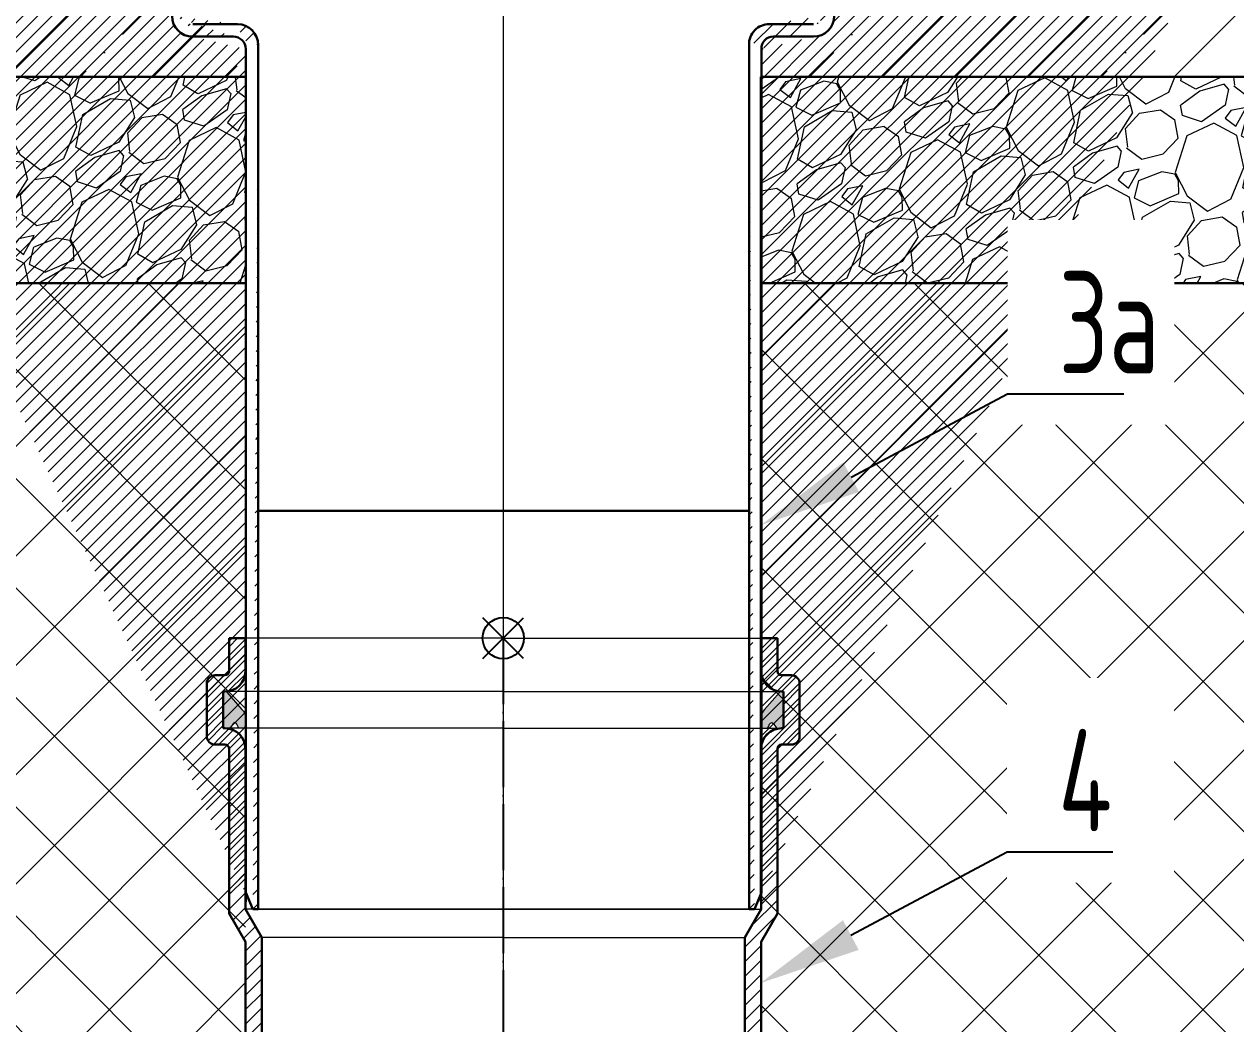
# Model space of a CAD drawing. Header units: millimetres. Extents: x -360149 to 682031, y -35655 to 209517.
# Drawn here: x 596919 to 597358.5, y 115714.8 to 116077.3 of the extents above; entities that cross this region are included whole.
import ezdxf
from ezdxf import colors
from ezdxf.entities.mleader import LeaderData, LeaderLine
from ezdxf.math import Vec2, Vec3

# ---------------------------------------------------------------- set-up
doc = ezdxf.new("R2010")
doc.units = ezdxf.units.MM
doc.header["$MEASUREMENT"] = 0
doc.linetypes.add('ACAD_ISO04W100', pattern=[30, 24, -3, 0, -3])
doc.linetypes.add('CENTER', pattern=[2, 1.25, -0.25, 0.25, -0.25])
doc.layers.get('0').update_dxf_attribs({"color": 250, "lineweight": 9})
for name, color, linetype, lineweight in [('АР_Выноски АПР', 7, 'Continuous', 5), ('АР_Оси', 195, 'Continuous', 9), ('вспомогательный', 140, 'Continuous', 20), ('Маркер', 40, 'Continuous', 25), ('маскировка', 93, 'Continuous', 25), ('Основной', 7, 'Continuous', 30), ('Резинки', 7, 'Continuous', 20), ('Штриховка', 7, 'Continuous', 5)]:
    doc.layers.add(name, color=color, linetype=linetype, lineweight=lineweight)
doc.styles.add('ISOCPEUR', font='isocpeur.ttf', dxfattribs={"width": 0.7})
pattern_1 = [(45, (584567.133866773, 115732.8316865079), (-2.645192017280208, 2.645192017280208), [])]
pattern_2 = [(45, (585125.7936323339, 112506.0227637521), (-19.83894012960156, 19.83894012960156), []), (135, (585125.7936323339, 112506.0227637521), (-19.83894012960156, -19.83894012960155), [])]
pattern_3 = [(45, (585130.7069724881, 113058.1064787471), (-26.45192017280208, 26.45192017280208), []), (45, (585157.1588916653, 113058.1064787471), (-26.45192017280208, 26.45192017280208), [46.76083032398397, -9.352166064796796, 0, -9.352166064796796])]
pattern_4 = [(258.0127875040001, (585129.0713998277, 113348.7267741226), (-109.0030072733427, -529.4476070011698), [6.039374465728773, -597.8991515898373]), (214.969740728, (585127.8170583261, 113342.8190838012), (444.0694928539126, 308.2186069502672), [10.36375620022803, -1026.011538871315]), (162.510447078, (585119.3244301097, 113336.8791635887), (635.6594269518258, -203.1864815701769), [7.30761796490944, -723.4551030931294]), (297.273689006, (585109.774001967, 113318.4064801532), (-410.0277468261266, 799.969684237891), [9.437667307827589, -934.328885782085]), (322.8336541780001, (585114.098731663, 113310.0180209868), (-463.7235040867422, 354.2886986318663), [9.254379816423244, -916.1848645069539]), (27.27368900600003, (585121.4734170357, 113304.4271543967), (-799.9696842378913, -410.0277468261264), [9.437667307827587, -934.328885782085]), (67.69424046670001, (585129.8618767681, 113308.7518838096), (-280.938930138423, -680.5498240628475), [12.48083221838105, -1235.601381781648]), (102.2553283749, (585134.5989629691, 113320.2987854162), (-221.6607982324374, 1012.393324139202), [11.78319055687859, -1166.536291446705]), (151.429565615, (585132.0977624556, 113331.8134574148), (-602.7973754946114, 325.829327249446), [9.469629270570637, -937.4943351914048]), (205.2363583090001, (585123.781241033, 113336.342206082), (450.0836656808203, 208.0209598265145), [10.81104411704228, -529.7409183749053]), (252.397437798, (585114.0020411409, 113331.7328828287), (-219.6175072987905, -696.9808497914531), [13.98102439943439, -1384.122448238383]), (168.814074834, (585148.4859162001, 113340.2384644689), (-406.8047613219073, 76.14095581612644), [4.771894103299028, -472.4195727784571]), (201.4692343899999, (585143.804655486, 113341.1641842998), (550.28131280457, 214.0351326534222), [9.078499240542282, -898.7735982342004]), (255, (585135.3560551, 113337.8414313072), (22.44519855551079, -38.87622428411627), [6.348444849838209, -57.136163564887]), (233.198590514, (585129.9412953038, 113340.9354142483), (149.49072430957, 189.978441345798), [3.418762863181412, -338.4563161665102]), (321.8014094860001, (585127.8933140666, 113338.1979637404), (-106.2118199506458, 94.18347429685542), [4.834830440048682, -236.9073562605332]), (60.9637565321, (585131.6928839122, 113335.2081492833), (71.73827574133458, 145.088044234775), [7.852632276234421, -253.9011138186524]), (191.565051177, (585135.5042491504, 113342.0737890437), (100.19764712375, 6.014172826906879), [5.678231220970614, -136.2776687193106]), (46.38954033399999, (585105.3451060512, 113325.1797485201), (321.4266471746497, 341.0806584074805), [7.954578368073559, -787.5052850912001]), (100.3461759419, (585110.8318018933, 113330.9392433762), (91.39228697418852, -517.4192613475161), [6.673451324922026, -660.6702782220198]), (323.198590514, (585131.0152103171, 113349.849033831), (-189.9784413457979, 149.4907243095701), [6.837480835965712, -335.0375981937259]), (13.61045966600001, (585136.4901107668, 113345.7530744695), (-456.0978385077254, -107.8233127027638), [7.954578368073559, -787.5052850911819]), (9.44395478000001, (585119.261126661, 113301.0764895097), (-239.271518531621, -34.47354420932357), [7.670871058331885, -375.8728499870522]), (324.775140569, (585126.8280339143, 113302.335147876), (-441.2783055312299, 315.4124743477461), [6.427317277562281, -636.3053560174899]), (96.80140948639996, (585153.8491702041, 113311.1972616663), (-34.47354420932378, 239.2715185316173), [6.837480835965712, -335.0375981937259]), (47.35402463630001, (585153.0394176455, 113317.9866451203), (-415.6101214714963, -447.2924783581333), [7.525022158118163, -744.9751562689088]), (99.44395478039996, (585134.7998197111, 113300.1991143738), (34.47354420932243, -239.2715185316174), [3.835435529165927, -379.7082855162168]), (131.309932474, (585151.5165985225, 113309.8505496201), (-128.657018506167, 133.0596985809645), [2.288961348691144, -226.6080494933531]), (195.963756532, (585150.0055747919, 113311.5699089036), (139.0738714078674, 28.45937138241703), [9.25437981642328, -175.8334690482549]), (216.0090059569999, (585141.1080702962, 113309.0246805595), (366.3170442856788, 263.3282098392422), [8.576310368061248, -849.0535222326376]), (333.690067526, (585133.7129524061, 113331.7092889309), (-83.76662139514268, 55.30725001272518), [6.474182852146189, -155.380445707594]), (23.15722658699995, (585139.5164733946, 113328.8397577616), (705.7862099410473, 303.8159268754695), [11.30313265017333, -1119.008185202565]), (90.94539590089964, (585149.9088865338, 113333.2847707456), (1.611492752111012, -361.9143642108799), [4.621735724962646, -457.5531898121775]), (120, (585149.8326285294, 113337.9058910893), (-61.32142283963118, 16.43102572860658), [2.69342382666147, -42.19697328436303]), (150.256437164, (585139.6571894832, 113309.7420631396), (312.6212870250622, -182.352775766783), [6.23635352825195, -617.4009740008138]), (78.0127875042, (585134.242429687, 113312.8360460807), (109.0030072733409, 529.4476070011673), [12.07874893145755, -591.8597771241084]), (29.99999999999999, (585136.7511104263, 113324.6514270066), (16.43102572860658, 61.32142283963116), [11.6715032488664, -33.2188938621582]), (355.3048464690001, (585146.8589285932, 113330.4871784522), (545.8786327297763, -47.68158443369928), [7.097800248812543, -702.6816994525934]), (284.0546040990001, (585153.9329061705, 113329.9061942471), (50.90456993792895, -177.9500956919888), [6.536131600159403, -320.2708923415396]), (237.645975364, (585155.5201856416, 113323.5657146199), (-514.196275843133, -815.221015395923), [10.64194199112505, -1053.554016028564]), (205.42607874, (585149.8251483035, 113314.5758384478), (-527.836114249056, -252.9113569375399), [11.25846670504782, -1114.586965182501])]

# ---------------------------------------------------------------- blocks, each defined once
blk = doc.blocks.new('маркер')
at = {"layer": 'Маркер'}
for p, q in [((4.949747468304849, -4.94974746830394), (-4.949747468306668, 4.949747468305759)), ((-4.949747468304849, -4.94974746830394), (4.949747468306668, 4.949747468305759))]:
    blk.add_line(p, q, dxfattribs=at)
blk.add_circle((0, 9.094947017729282e-13), 5, dxfattribs=at)

msp = doc.modelspace()

# ---------------------------------------------------------------- hatches: boundary and pattern name
at = {"layer": 'Резинки'}
h = msp.add_hatch(color=1, dxfattribs=at)
edge = h.paths.add_edge_path()
edge.add_line((596991.1820721595, 115822.322624568), (596991.1820673516, 115834.4468961869))
edge.add_arc((596991.9645099957, 115834.4818009892), 0.7832208095048974, 49.27626118836281, 182.5542738689893, ccw=False)
edge.add_line((596992.4754930094, 115835.0753759179), (596998.0208126224, 115828.777246663))
edge.add_arc((596995.7075729741, 115826.1031460699), 3.535801415852044, -0.40125209754262414, 49.13844648236898, ccw=False)
edge.add_line((596999.2432876847, 115826.0783844531), (596999.2432876847, 115822.9935602958))
edge.add_arc((596998.2045810353, 115823.0253300602), 1.039192389083369, 274.7696213123994, 358.2481039133475, ccw=False)
edge.add_line((596998.2909893452, 115821.9897363053), (596997.064049968, 115821.9897363053))
edge.add_arc((596997.5841709247, 115822.9449046613), 1.087599373869155, 203.6872752918852, 241.4302372851679, ccw=False)
edge.add_line((596996.5881997985, 115822.5079676936), (596996.1885177023, 115823.5134783866))
edge.add_arc((596995.4213572268, 115823.2393232249), 0.8146755475599838, 19.66503569779403, 160.3349643049612)
edge.add_line((596994.6541967512, 115823.5134783866), (596993.848123505, 115822.3193209018))
edge.add_arc((596993.2280051499, 115822.7379095904), 0.7481732851648554, 270, 325.9800915088516, ccw=False)
edge.add_line((596993.2280051499, 115821.9897363053), (596991.5149604222, 115821.9897363053))
edge.add_arc((596991.5149604222, 115822.322624568), 0.332888262732484, 180, 270, ccw=False)
at = {"layer": 'Штриховка'}
h = msp.add_hatch(dxfattribs=at)
h.set_pattern_fill('ANSI35', color=256, scale=149.6346570367487)
h.set_pattern_definition(pattern_3)
h.paths.add_polyline_path([(596494.2451828658, 116058.3051426665), (596999.4041906258, 116058.030763387), (596952.710316221, 116122.0378117941), (596916.4903518348, 116128.6210696333), (596827.8926756685, 116128.6210696333), (596824.0200694774, 116127.1276954095), (596707.644019995, 116127.1366118545), (596700.7308287853, 116133.1224047671), (596494.2451783379, 116133.1224704228)])
h = msp.add_hatch(dxfattribs=at)
h.set_pattern_fill('ANSI31', color=256, scale=29.92693140734973)
h.set_pattern_definition(pattern_1)
edge = h.paths.add_edge_path()
edge.add_line((596827.8926782154, 116128.6292284196), (596916.4903515518, 116128.6210695802))
edge.add_line((596827.8930922428, 116133.1255984092), (596827.892677508, 116128.6210695802))
edge.add_line((596827.8930918183, 116133.1208945967), (596917.5448913312, 116133.1174437794))
edge.add_line((596952.7103155134, 116127.801645005), (596926.1556490727, 116128.8607134914))
edge.add_line((596917.5448913312, 116133.1174437794), (596926.1556490727, 116128.8607134914))
edge.add_line((596952.7103155134, 116113.8430935934), (596952.7103155134, 116127.801645005))
edge.add_line((596957.2083896514, 116123.4040976333), (596957.2083896514, 116113.8430935934))
edge.add_line((596960.9567846721, 116123.4040976333), (596957.2083896514, 116123.4040976333))
edge.add_line((596960.9567846721, 116095.9332518368), (596960.9567846721, 116123.4040976333))
edge.add_line((596948.2122413756, 116123.4793897096), (596948.2122413756, 116112.3437355356))
edge.add_line((596925.0201751571, 116124.4043490341), (596948.2122413756, 116123.4793897096))
edge.add_line((596916.4903515518, 116128.6210695802), (596925.0201751571, 116124.4043490341))
edge.add_line((596956.458710534, 116107.8456613977), (596956.458710534, 116091.4351776988))
edge.add_line((596952.7103155134, 116107.8456613977), (596956.458710534, 116107.8456613977))
edge.add_arc((596952.7103155134, 116112.3437355356), 4.498074136951645, 180, 270)
edge.add_arc((596954.2096734651, 116113.8430935934), 1.499358045643866, 180, 225.0000096606346)
edge.add_arc((596955.010302848, 116115.7718331907), 3.520867302818248, 238.0947168603989, 280.4925637572651)
edge.add_line((596977.1512524412, 116095.9332518368), (596960.9567846721, 116095.9332518368))
edge.add_line((596956.458710534, 116091.4351776988), (596972.6531783033, 116091.4351776988))
edge.add_line((596977.1512524412, 116080.3377433874), (596977.1512524412, 116095.9332518368))
edge.add_arc((596980.1499686275, 116080.3377433874), 2.99871609130086, 180, 270)
edge.add_line((596996.4054727416, 116077.3390272895), (596980.1499686275, 116077.3390272895))
edge.add_arc((596980.1499686275, 116080.3377433874), 7.496790228251794, 180, 270)
edge.add_line((596972.6531783033, 116091.4351776988), (596972.6531783033, 116080.3377433874))
edge.add_arc((596996.4054727416, 116069.8422370538), 7.496790228252504, 0, 90)
edge.add_arc((596994.9061146483, 116068.3428790137), 4.49807413695129, 0, 90)
edge.add_line((596980.1499686275, 116072.8409531516), (596994.9061146483, 116072.8409531516))
edge.add_line((596999.4041873714, 116068.3464668025), (596999.4041824188, 115762.477413909))
edge.add_line((597003.9017615918, 115756.3656184962), (597003.9022629242, 116069.8423516153))
edge.add_line((597001.9211079056, 115756.3656519254), (597003.9018487554, 115756.3656519254))
edge.add_line((596999.4041824188, 115762.477413909), (597001.9211079056, 115756.3656519254))
h = msp.add_hatch(dxfattribs=at)
h.set_pattern_fill('ANSI31', color=256, scale=29.92693140734973)
h.set_pattern_definition(pattern_1)
edge = h.paths.add_edge_path()
edge.add_line((597357.5993625734, 116128.6292284196), (597269.0016892371, 116128.6210695802))
edge.add_line((597357.598948546, 116133.1255984092), (597357.5993634223, 116128.6210695802))
edge.add_line((597357.5989489704, 116133.1208945967), (597267.9471494576, 116133.1174437794))
edge.add_line((597269.0016892371, 116128.6210695802), (597260.4718656316, 116124.4043490341))
edge.add_line((597259.3363918576, 116128.8607134914), (597267.9471494576, 116133.1174437794))
edge.add_line((597259.3363918576, 116128.8607134914), (597232.7817254169, 116127.801645005))
edge.add_line((597237.2797995547, 116123.4793897096), (597237.2797995547, 116112.3437355356))
edge.add_line((597260.4718656316, 116124.4043490341), (597237.2797995547, 116123.4793897096))
edge.add_line((597232.7817254169, 116113.8430935934), (597232.7817254169, 116127.801645005))
edge.add_arc((597231.2823673236, 116113.8430935934), 1.499358045643866, 314.9999903393654, 360)
edge.add_arc((597230.4817379408, 116115.7718331907), 3.520867302818248, 259.5074362427349, 301.9052831396011)
edge.add_arc((597229.840561718, 116113.8669326036), 1.55709299937179, 180.8772287216313, 270)
edge.add_line((597228.2836512788, 116123.4040976333), (597228.2836512788, 116113.8430935934))
edge.add_line((597224.5352561168, 116095.9332518368), (597224.5352561168, 116123.4040976333))
edge.add_line((597229.0333302547, 116107.8456613977), (597229.0333302547, 116091.4351776988))
edge.add_line((597232.7817254169, 116107.8456613977), (597229.0333302547, 116107.8456613977))
edge.add_arc((597232.7817254169, 116112.3437355356), 4.498074136951645, 270, 360)
edge.add_line((597224.5352561168, 116123.4040976333), (597228.2836512788, 116123.4040976333))
edge.add_line((597208.3407883476, 116095.9332518368), (597224.5352561168, 116095.9332518368))
edge.add_line((597229.0333302547, 116091.4351776988), (597212.8388624855, 116091.4351776988))
edge.add_line((597212.8388624855, 116091.4351776988), (597212.8388624855, 116080.3377433874))
edge.add_line((597208.3407883476, 116080.3377433874), (597208.3407883476, 116095.9332518368))
edge.add_arc((597205.3420723028, 116080.3377433874), 2.99871609130086, 270, 360)
edge.add_line((597189.2653773387, 116077.3390272895), (597205.3420723028, 116077.3390272895))
edge.add_arc((597189.1411600836, 116070.1421240994), 7.197975091454373, 89.01115812475773, 182.3877865812512)
edge.add_arc((597190.6428915467, 116068.6370358807), 4.205682621826334, 88.33981322064828, 184.0106970183744)
edge.add_line((597205.3420723028, 116072.8409531516), (597190.7647354319, 116072.8409531516))
edge.add_arc((597205.3420723028, 116080.3377433874), 7.496790228251794, 270, 360)
edge.add_line((597186.4475086017, 116068.3428790137), (597186.4475037907, 115762.477413909))
edge.add_line((597181.9495169579, 115756.3656184962), (597181.9494347468, 116069.8422370538))
edge.add_line((597183.9301706441, 115756.3656519254), (597181.9494297942, 115756.3656519254))
edge.add_line((597186.4475037907, 115762.477413909), (597183.9301706441, 115756.3656519254))
h = msp.add_hatch(dxfattribs=at)
h.set_pattern_fill('ANSI35', color=256, scale=149.6346570367487)
h.set_pattern_definition(pattern_3)
h.paths.add_polyline_path([(597691.3941436885, 116058.3051426665), (597186.2351359285, 116058.030763387), (597232.9290103333, 116122.0378117941), (597269.1489747197, 116128.6210696333), (597357.7466508859, 116128.6210696333), (597361.6192570771, 116127.1276954095), (597477.9953065594, 116127.1366118545), (597484.908497769, 116133.1224047671), (597691.3941482166, 116133.1224704228)])
h = msp.add_hatch(dxfattribs=at)
h.set_pattern_fill('GRAVEL', color=256, scale=44.89039711102461, angle=30)
h.set_pattern_definition(pattern_4)
h.paths.add_polyline_path([(596494.2451783379, 115983.4878115142), (596999.262342542, 115983.4878115142), (596999.4041906258, 116058.030763387), (596494.2451783379, 116058.3051418175)])
h = msp.add_hatch(dxfattribs=at)
h.set_pattern_fill('GRAVEL', color=256, scale=44.89039711102461, angle=30)
h.set_pattern_definition(pattern_4)
h.paths.add_polyline_path([(597691.3941482166, 115983.4878115142), (597186.3769840125, 115983.4878115142), (597186.2351359285, 116058.030763387), (597691.3941482166, 116058.3051418175)])
h = msp.add_hatch(dxfattribs=at)
h.set_pattern_fill('ANSI37', color=256, scale=224.4519855551231)
h.set_pattern_definition(pattern_2)
h.paths.add_polyline_path([(596494.2451783379, 115684.2184973759), (596999.2623402779, 115684.8005912196), (596999.4041860979, 115983.4878115142), (596494.2451783379, 115983.4878115142)])
h = msp.add_hatch(dxfattribs=at)
h.set_pattern_fill('ANSI37', color=256, scale=224.4519855551231)
h.set_pattern_definition(pattern_2)
h.paths.add_polyline_path([(597691.3941482166, 115684.2184973759), (597186.3769862766, 115684.8005912196), (597186.2351404566, 115983.4878115142), (597691.3941482166, 115983.4878115142)])
h = msp.add_hatch(dxfattribs=at)
h.set_pattern_fill('ANSI31', color=256, scale=29.92693140734973)
h.set_pattern_definition([(45, (596991.8554257122, 115850.0877686611), (-2.645192017280208, 2.645192017280208), [])])
edge = h.paths.add_edge_path()
edge.add_line((597002.670372504, 115561.7708017548), (597005.1729101884, 115561.7708017548))
edge.add_line((597005.1729101884, 115561.7708017548), (597005.1729101884, 115746.1282295088))
edge.add_line((597005.1729101884, 115746.1282295088), (596999.2623412355, 115756.3656352369))
edge.add_line((596999.2623412355, 115756.3656352369), (596999.2623412355, 115814.5828207819))
edge.add_arc((596991.8554257122, 115814.5828207819), 7.406915523319061, 0, 90)
edge.add_line((596991.8554257122, 115821.9897363053), (596991.1820697555, 115821.9897363053))
edge.add_line((596991.1820697555, 115821.9897363053), (596991.1820697555, 115835.3072207815))
edge.add_line((596991.1820697555, 115835.3072207815), (596991.8554257122, 115835.3072207815))
edge.add_arc((596991.8554257122, 115842.7141363049), 7.406915523319061, 270, 360)
edge.add_line((596999.2623412355, 115842.7141363049), (596999.2623412355, 115854.6849088678))
edge.add_line((596999.2623412355, 115854.6849088678), (596993.3517722825, 115854.6849088678))
edge.add_line((596993.3517722825, 115854.6849088678), (596993.3517722825, 115842.7141363049))
edge.add_arc((596991.8554257122, 115842.7141363049), 1.496346570367487, -90, 0, ccw=False)
edge.add_line((596991.8554257122, 115841.2177897345), (596988.2641939432, 115841.2177897345))
edge.add_arc((596988.2641939432, 115838.2250965937), 2.992693140734979, 90, 180)
edge.add_line((596985.2715008026, 115838.2250965937), (596985.2715008026, 115819.071860493))
edge.add_arc((596988.2641939432, 115819.071860493), 2.992693140734989, 180, 270)
edge.add_line((596988.2641939432, 115816.0791673523), (596991.8554257122, 115816.0791673523))
edge.add_arc((596991.8554257122, 115814.5828207819), 1.496346570367487, 0, 90, ccw=False)
edge.add_line((596993.3517722825, 115814.5828207819), (596993.3517722825, 115754.7819030591))
edge.add_line((596993.3517722825, 115754.7819030591), (596999.2623412355, 115744.544497331))
edge.add_line((596999.2623412355, 115744.544497331), (596999.2623412355, 115574.4897476029))
edge.add_line((596999.2623412355, 115574.4897476029), (597002.670372504, 115561.7708017548))

# ---------------------------------------------------------------- linework, layer by layer
at = {"ltscale": 50}
for p in [(597003.8218807774, 115756.3656184962), (597182.0298054321, 115756.3656184962)]:
    msp.add_line(p, (597092.9258430339, 115756.3656352108), dxfattribs=at)
at = {"lineweight": 30, "ltscale": 100}
msp.add_lwpolyline([(597003.9019922358, 115900.8662277671), (597181.949479036, 115900.8662277671)], dxfattribs=at)
at = {"layer": 'АР_Оси', "linetype": 'CENTER', "ltscale": 1000}
msp.add_lwpolyline([(597092.9722164626, 115120.6700322533), (597092.8276334776, 116454.9416694199)], dxfattribs=at)
at = {"layer": 'вспомогательный'}
for p, q in [((597092.7840018835, 115854.6849088678), (596993.3517722825, 115854.6849088678)), ((597092.7840018835, 115854.6849088678), (597192.2162314844, 115854.6849088678)), ((597092.7840018835, 115835.3072207815), (596991.1820697555, 115835.3072207815)), ((597092.7840018835, 115821.9897363053), (596991.1820697555, 115821.9897363053)), ((597092.7840018835, 115756.3656352369), (596999.2623412355, 115756.3656352369)), ((597092.7840018835, 115746.1282295088), (597005.1729101884, 115746.1282295088)), ((597092.7840018835, 115746.1282295088), (597180.3950935786, 115746.1282295088))]:
    msp.add_line(p, q, dxfattribs=at)
at = {"layer": 'Маркер', "linetype": 'ACAD_ISO04W100'}
msp.add_line((597092.7840018835, 115854.6849088678), (597092.7840018835, 115561.7708017548), dxfattribs=at)
at = {"layer": 'Основной', "ltscale": 0.5}
for p, q in [((596996.4054727416, 116077.3390272895), (596980.1499686275, 116077.3390272895)), ((597189.2653773387, 116077.3390272895), (597205.3420723028, 116077.3390272895)), ((596980.1499686275, 116072.8409531516), (596994.9061146483, 116072.8409531516)), ((597205.3420723028, 116072.8409531516), (597190.7647354319, 116072.8409531516)), ((596999.4041873714, 116068.3464668025), (596999.4041824188, 115762.477413909)), ((597003.9017615918, 115756.3656184962), (597003.9022629242, 116069.8423516153)), ((597181.9495169579, 115756.3656184962), (597181.9494347468, 116069.8422370538)), ((597186.4475086017, 116068.3428790137), (597186.4475037907, 115762.477413909)), ((596999.4041824188, 115762.477413909), (597001.9211079056, 115756.3656519254)), ((597186.4475037907, 115762.477413909), (597183.9301706441, 115756.3656519254)), ((597001.9211079056, 115756.3656519254), (597003.9018487554, 115756.3656519254)), ((597183.9301706441, 115756.3656519254), (597181.9494297942, 115756.3656519254))]:
    msp.add_line(p, q, dxfattribs=at)
at = {"layer": 'Основной'}
for p, q in [((596999.4041883618, 116058.3051421005), (596494.2451783379, 116058.3051440815)), ((596999.4041906258, 116058.3051398365), (596494.2451783379, 116058.3051418175)), ((596999.4041928898, 115908.6704829089), (596999.4041906258, 116058.3051398365)), ((597186.2351336644, 115908.6704829089), (597186.2351359285, 116058.3051398365)), ((597186.2351359285, 116058.3051398365), (597691.3941482166, 116058.3051418175)), ((597186.2351381925, 116058.3051421005), (597691.3941482166, 116058.3051440815)), ((596494.2451783379, 115983.4878115142), (596999.4041928898, 115983.4878115142)), ((597691.3941482166, 115983.4878115142), (597186.2351336644, 115983.4878115142)), ((596999.4041906258, 115759.0358259813), (596999.4041883618, 115908.6704829089)), ((597186.2351359285, 115759.0358259813), (597186.2351381925, 115908.6704829089))]:
    msp.add_line(p, q, dxfattribs=at)
at = {"layer": 'Основной', "color": 0, "ltscale": 4}
for p, q in [((596993.3517722825, 115842.7141363049), (596993.3517722825, 115854.6849088678)), ((596993.3517722825, 115854.6849088678), (596999.2623412355, 115854.6849088678)), ((596999.2623412355, 115842.7141363049), (596999.2623412355, 115854.6849088678)), ((597186.3056625314, 115842.7141363049), (597186.3056625314, 115854.6849088678)), ((597192.2162314844, 115854.6849088678), (597186.3056625314, 115854.6849088678)), ((597192.2162314844, 115842.7141363049), (597192.2162314844, 115854.6849088678)), ((596991.8554257122, 115841.2177897345), (596988.2641939432, 115841.2177897345)), ((596985.2715008026, 115819.071860493), (596985.2715008026, 115838.2250965937)), ((596991.8554257122, 115835.3072207815), (596991.1820697555, 115835.3072207815)), ((596991.1820697555, 115821.9897363053), (596991.1820697555, 115835.3072207815)), ((596991.8554257122, 115821.9897363053), (596991.1820697555, 115821.9897363053)), ((596991.8554257122, 115816.0791673523), (596988.2641939432, 115816.0791673523)), ((596993.3517722825, 115754.7819030591), (596993.3517722825, 115814.5828207819)), ((596999.2623412355, 115756.3656352369), (596999.2623412355, 115814.5828207819)), ((597005.1729101884, 115746.1282295088), (596999.2623412355, 115756.3656352369)), ((596999.2623412355, 115744.544497331), (596993.3517722825, 115754.7819030591)), ((596999.2623412355, 115574.4897476029), (596999.2623412355, 115744.544497331)), ((597005.1729101884, 115561.7708017548), (597005.1729101884, 115746.1282295088)), ((597180.3950935786, 115561.7708017548), (597180.3950935786, 115746.1282295088))]:
    msp.add_line(p, q, dxfattribs=at)
at = {"layer": 'Основной', "ltscale": 0.5}
for centre, radius, start, end in [((596980.1499686275, 116080.3377433874), 7.496790228251794, 180, 270), ((596996.4054727416, 116069.8422370538), 7.496790228252504, 0, 90), ((597189.1411600836, 116070.1421240994), 7.197975091454373, 89.01115812475773, 182.3877865812512), ((597205.3420723028, 116080.3377433874), 7.496790228251794, 270, 0), ((596994.9061146483, 116068.3428790137), 4.49807413695129, 0, 90), ((597190.6428915467, 116068.6370358807), 4.205682621826334, 88.33981322064828, 184.0106970183744)]:
    msp.add_arc(centre, radius, start, end, dxfattribs=at)
at = {"layer": 'Основной', "color": 0, "ltscale": 4}
for centre, radius, start, end in [((596988.2641939432, 115838.2250965937), 2.992693140734979, 90, 180), ((596991.8554257122, 115842.7141363049), 1.496346570367487, 270, 0), ((596991.8554257122, 115842.7141363049), 7.406915523319061, 270, 0), ((596991.8554257122, 115814.5828207819), 7.406915523319061, 0, 90), ((596988.2641939432, 115819.071860493), 2.992693140734989, 180, 270), ((596991.8554257122, 115814.5828207819), 1.496346570367487, 0, 90)]:
    msp.add_arc(centre, radius, start, end, dxfattribs=at)
at = {"layer": 'Резинки', "color": 0, "ltscale": 4}
msp.add_line((596991.1820721595, 115822.322624568), (596991.1820673516, 115834.4468961869), dxfattribs=at)
msp.add_lwpolyline([(596992.4754930094, 115835.0753759179), (596998.0208126224, 115828.777246663, -0.2195884417499767), (596999.2432876847, 115826.0783844531), (596999.2432876847, 115822.9935602958, -0.3812554544533746), (596998.2909893452, 115821.9897363053), (596997.064049968, 115821.9897363053, -0.1661898779726962), (596996.5881997985, 115822.5079676936), (596996.1885177023, 115823.5134783866, 0.7045727761288486), (596994.6541967512, 115823.5134783866), (596993.848123505, 115822.3193209018, -0.2492357376117197), (596993.2280051499, 115821.9897363053), (596991.5149604222, 115821.9897363053)], format="xyb", dxfattribs=at)
for centre, radius, start, end in [((596991.9645099957, 115834.4818009892), 0.7832208095048974, 49.27626118836274, 182.5542738689893), ((596991.5149604222, 115822.322624568), 0.332888262732484, 180, 270)]:
    msp.add_arc(centre, radius, start, end, dxfattribs=at)
at = {"layer": 'Штриховка'}
for p, q in [((596999.4041906258, 116058.030763387), (596999.1298130443, 116058.3051398365)), ((597186.2351359285, 116058.030763387), (597186.5095135102, 116058.3051398365))]:
    msp.add_line(p, q, dxfattribs=at)

# ---------------------------------------------------------------- block references
at = {"layer": 'маскировка', "xscale": 1.496346570367487, "yscale": 1.496346570367487, "zscale": 1.496346570367487}
msp.add_blockref('маркер', (597092.7840018835, 115854.6849088678), dxfattribs=at)

# ---------------------------------------------------------------- next in the draw order: leaders
at = {"layer": 'АР_Выноски АПР'}
ml = msp.add_multileader_mtext('Standard', dxfattribs=at)
ml.set_content('3а', color=256, style='ISOCPEUR')
ml.set_leader_properties()
ml.build(insert=Vec2(0, 0))
ml.multileader.update_dxf_attribs({"text_left_attachment_type": 6, "text_right_attachment_type": 6, "dogleg_length": 100, "arrow_head_size": 37.09322641669925})
ctx = ml.context
ctx.base_point, ctx.char_height, ctx.arrow_head_size, ctx.landing_gap_size, ctx.plane_origin = Vec3(597290.5217776804, 115943.2701092947), 37.09322641669925, 37.09322641669925, 3.709322641669925, Vec3(597872.5930971485, 114656.4927147952)
ctx.left_attachment, ctx.right_attachment = 6, 6
notes = []
notes.append((ctx, [(1, (1, 1, 0), (597275.6844871137, 115943.2701092947), (1, 0), 14.8372905666797, [(1, [(597186.2351379095, 115895.6731755027)], 0, [])])]))
ctx.mtext.insert, ctx.mtext.width, ctx.mtext.defined_height, ctx.mtext.flow_direction = Vec3(597294.2311003222, 115987.7819809947), 23.46258974943203, 393.4110237990794, 5
ctx.mtext.has_bg_fill, ctx.mtext.bg_color, ctx.mtext.bg_scale_factor, ctx.mtext.bg_transparency, ctx.mtext.use_window_bg_color = 1, -1027028792, 1.5, 0, 1
ml = msp.add_multileader_mtext('Standard', dxfattribs=at)
ml.set_content('4', color=256, style='ISOCPEUR')
ml.set_leader_properties()
ml.build(insert=Vec2(0, 0))
ml.multileader.update_dxf_attribs({"text_left_attachment_type": 6, "text_right_attachment_type": 6, "dogleg_length": 100, "arrow_head_size": 37.09322641669925})
ctx = ml.context
ctx.base_point, ctx.char_height, ctx.arrow_head_size, ctx.landing_gap_size, ctx.plane_origin = Vec3(597290.3799341244, 115777.1779626816), 37.09322641669925, 37.09322641669925, 3.709322641669925, Vec3(597872.4512535925, 114490.4005681821)
ctx.left_attachment, ctx.right_attachment = 6, 6
notes.append((ctx, [(1, (1, 1, 0), (597275.5426435578, 115777.1779626816), (1, 0), 14.8372905666797, [(1, [(597186.0932943535, 115729.5810288897)], 0, [])])]))
ctx.mtext.insert, ctx.mtext.width, ctx.mtext.defined_height, ctx.mtext.flow_direction = Vec3(597294.0892567661, 115821.6898343816), 23.46258974943203, 393.4110237990794, 5
ctx.mtext.has_bg_fill, ctx.mtext.bg_color, ctx.mtext.bg_scale_factor, ctx.mtext.bg_transparency, ctx.mtext.use_window_bg_color = 1, -1027028792, 1.5, 0, 1
for ctx, leaders in notes:
    for number, flags, end, landing, length, lines in leaders:
        leader = LeaderData()
        leader.index, (leader.has_last_leader_line, leader.has_dogleg_vector, leader.attachment_direction) = number, flags
        leader.last_leader_point, leader.dogleg_vector, leader.dogleg_length = Vec3(end), Vec3(landing), length
        for number, points, colour, breaks in lines:
            line = LeaderLine()
            line.index, line.vertices, line.color, line.breaks = number, Vec3.list(points), colors.encode_raw_color(colour), breaks
            leader.lines.append(line)
        ctx.leaders.append(leader)

# ---------------------------------------------------------------- next in the draw order: hatches: boundary and pattern name
at = {"layer": 'Резинки'}
h = msp.add_hatch(color=1, dxfattribs=at)
edge = h.paths.add_edge_path()
edge.add_line((597194.3859316076, 115822.322624568), (597194.3859364154, 115834.4468961869))
edge.add_arc((597193.6034937714, 115834.4818009892), 0.7832208095048974, 357.4457261310107, 490.7237388116372)
edge.add_line((597193.0925107575, 115835.0753759179), (597187.5471911445, 115828.777246663))
edge.add_arc((597189.8604307928, 115826.10314607), 3.535801415752994, 130.8615535190195, 180.4012520996781)
edge.add_line((597186.3247160823, 115826.0783844531), (597186.3247160823, 115822.9935602958))
edge.add_arc((597187.3634227316, 115823.0253300602), 1.039192388965229, 181.751896083641, 265.2303786873338)
edge.add_line((597187.2770144218, 115821.9897363053), (597188.5039537989, 115821.9897363053))
edge.add_arc((597187.9838328422, 115822.9449046613), 1.087599373869155, 298.5697627148321, 336.3127247081147)
edge.add_line((597188.9798039685, 115822.5079676936), (597189.3794860647, 115823.5134783866))
edge.add_arc((597190.1466465403, 115823.2393232249), 0.8146755476794033, 19.6650356969663, 160.3349643030338, ccw=False)
edge.add_line((597190.9138070159, 115823.5134783866), (597191.7198802619, 115822.3193209018))
edge.add_arc((597192.3399986172, 115822.7379095905), 0.7481732853264776, 214.0199084935498, 270)
edge.add_line((597192.3399986172, 115821.9897363053), (597194.0530433448, 115821.9897363053))
edge.add_arc((597194.0530433448, 115822.322624568), 0.332888262732484, 270, 360)
at = {"layer": 'Штриховка'}
h = msp.add_hatch(dxfattribs=at)
h.set_pattern_fill('ANSI31', color=256, scale=29.92693140734973)
h.set_pattern_definition([(45, (569049.537272118, 108598.6905187313), (-2.645192017280208, 2.645192017280208), [])])
edge = h.paths.add_edge_path()
edge.add_line((597182.8976312629, 115561.7708017548), (597180.3950935786, 115561.7708017548))
edge.add_line((597180.3950935786, 115561.7708017548), (597180.3950935786, 115746.1282295088))
edge.add_line((597180.3950935786, 115746.1282295088), (597186.3056625314, 115756.3656352369))
edge.add_line((597186.3056625314, 115756.3656352369), (597186.3056625314, 115814.5828207819))
edge.add_arc((597193.7125780548, 115814.5828207819), 7.406915523319061, 90, 180, ccw=False)
edge.add_line((597193.7125780548, 115821.9897363053), (597194.3859340115, 115821.9897363053))
edge.add_line((597194.3859340115, 115821.9897363053), (597194.3859340115, 115835.3072207815))
edge.add_line((597194.3859340115, 115835.3072207815), (597193.7125780548, 115835.3072207815))
edge.add_arc((597193.7125780548, 115842.7141363049), 7.406915523319061, 180, 270, ccw=False)
edge.add_line((597186.3056625314, 115842.7141363049), (597186.3056625314, 115854.6849088678))
edge.add_line((597186.3056625314, 115854.6849088678), (597192.2162314844, 115854.6849088678))
edge.add_line((597192.2162314844, 115854.6849088678), (597192.2162314844, 115842.7141363049))
edge.add_arc((597193.7125780548, 115842.7141363049), 1.496346570367487, 180, 270)
edge.add_line((597193.7125780548, 115841.2177897345), (597197.3038098237, 115841.2177897345))
edge.add_arc((597197.3038098237, 115838.2250965937), 2.992693140734979, 0, 90, ccw=False)
edge.add_line((597200.2965029643, 115838.2250965937), (597200.2965029643, 115819.071860493))
edge.add_arc((597197.3038098237, 115819.071860493), 2.992693140734989, -90, 0, ccw=False)
edge.add_line((597197.3038098237, 115816.0791673523), (597193.7125780548, 115816.0791673523))
edge.add_arc((597193.7125780548, 115814.5828207819), 1.496346570367487, 90, 180)
edge.add_line((597192.2162314844, 115814.5828207819), (597192.2162314844, 115754.7819030591))
edge.add_line((597192.2162314844, 115754.7819030591), (597186.3056625314, 115744.544497331))
edge.add_line((597186.3056625314, 115744.544497331), (597186.3056625314, 115574.4897476029))
edge.add_line((597186.3056625314, 115574.4897476029), (597182.8976312629, 115561.7708017548))

# ---------------------------------------------------------------- next in the draw order: linework, layer by layer
at = {"layer": 'вспомогательный'}
for p, q in [((597092.7840018835, 115835.3072207815), (597194.3859340115, 115835.3072207815)), ((597092.7840018835, 115821.9897363053), (597194.3859340115, 115821.9897363053)), ((597092.7840018835, 115756.3656352369), (597186.3056625314, 115756.3656352369))]:
    msp.add_line(p, q, dxfattribs=at)
at = {"layer": 'Основной', "color": 0, "ltscale": 4}
for p, q in [((597193.7125780548, 115841.2177897345), (597197.3038098237, 115841.2177897345)), ((597193.7125780548, 115835.3072207815), (597194.3859340115, 115835.3072207815)), ((597194.3859340115, 115821.9897363053), (597194.3859340115, 115835.3072207815)), ((597200.2965029643, 115819.071860493), (597200.2965029643, 115838.2250965937)), ((597193.7125780548, 115821.9897363053), (597194.3859340115, 115821.9897363053)), ((597186.3056625314, 115756.3656352369), (597186.3056625314, 115814.5828207819)), ((597192.2162314844, 115754.7819030591), (597192.2162314844, 115814.5828207819)), ((597193.7125780548, 115816.0791673523), (597197.3038098237, 115816.0791673523)), ((597180.3950935786, 115746.1282295088), (597186.3056625314, 115756.3656352369)), ((597186.3056625314, 115744.544497331), (597192.2162314844, 115754.7819030591)), ((597186.3056625314, 115574.4897476029), (597186.3056625314, 115744.544497331))]:
    msp.add_line(p, q, dxfattribs=at)
for centre, radius, start, end in [((597193.7125780548, 115842.7141363049), 7.406915523319061, 180, 270), ((597193.7125780548, 115842.7141363049), 1.496346570367487, 180, 270), ((597197.3038098237, 115838.2250965937), 2.992693140734979, 0, 90), ((597193.7125780548, 115814.5828207819), 7.406915523319061, 90, 180), ((597197.3038098237, 115819.071860493), 2.992693140734989, 270, 0), ((597193.7125780548, 115814.5828207819), 1.496346570367487, 90, 180)]:
    msp.add_arc(centre, radius, start, end, dxfattribs=at)
at = {"layer": 'Резинки', "color": 0, "ltscale": 4}
msp.add_line((597194.3859316076, 115822.322624568), (597194.3859364154, 115834.4468961869), dxfattribs=at)
msp.add_lwpolyline([(597193.0925107575, 115835.0753759179), (597187.5471911445, 115828.777246663, 0.2195884417499767), (597186.3247160823, 115826.0783844531), (597186.3247160823, 115822.9935602958, 0.3812554544533746), (597187.2770144218, 115821.9897363053), (597188.5039537989, 115821.9897363053, 0.1661898779726962), (597188.9798039685, 115822.5079676936), (597189.3794860647, 115823.5134783866, -0.7045727761288486), (597190.9138070159, 115823.5134783866), (597191.7198802619, 115822.3193209018, 0.2492357376117197), (597192.3399986172, 115821.9897363053), (597194.0530433448, 115821.9897363053)], format="xyb", dxfattribs=at)
for centre, radius, start, end in [((597193.6034937714, 115834.4818009892), 0.7832208095048974, 357.4457261310107, 130.7237388116373), ((597194.0530433448, 115822.322624568), 0.332888262732484, 270, 0)]:
    msp.add_arc(centre, radius, start, end, dxfattribs=at)

doc.saveas('drawing.dxf')
